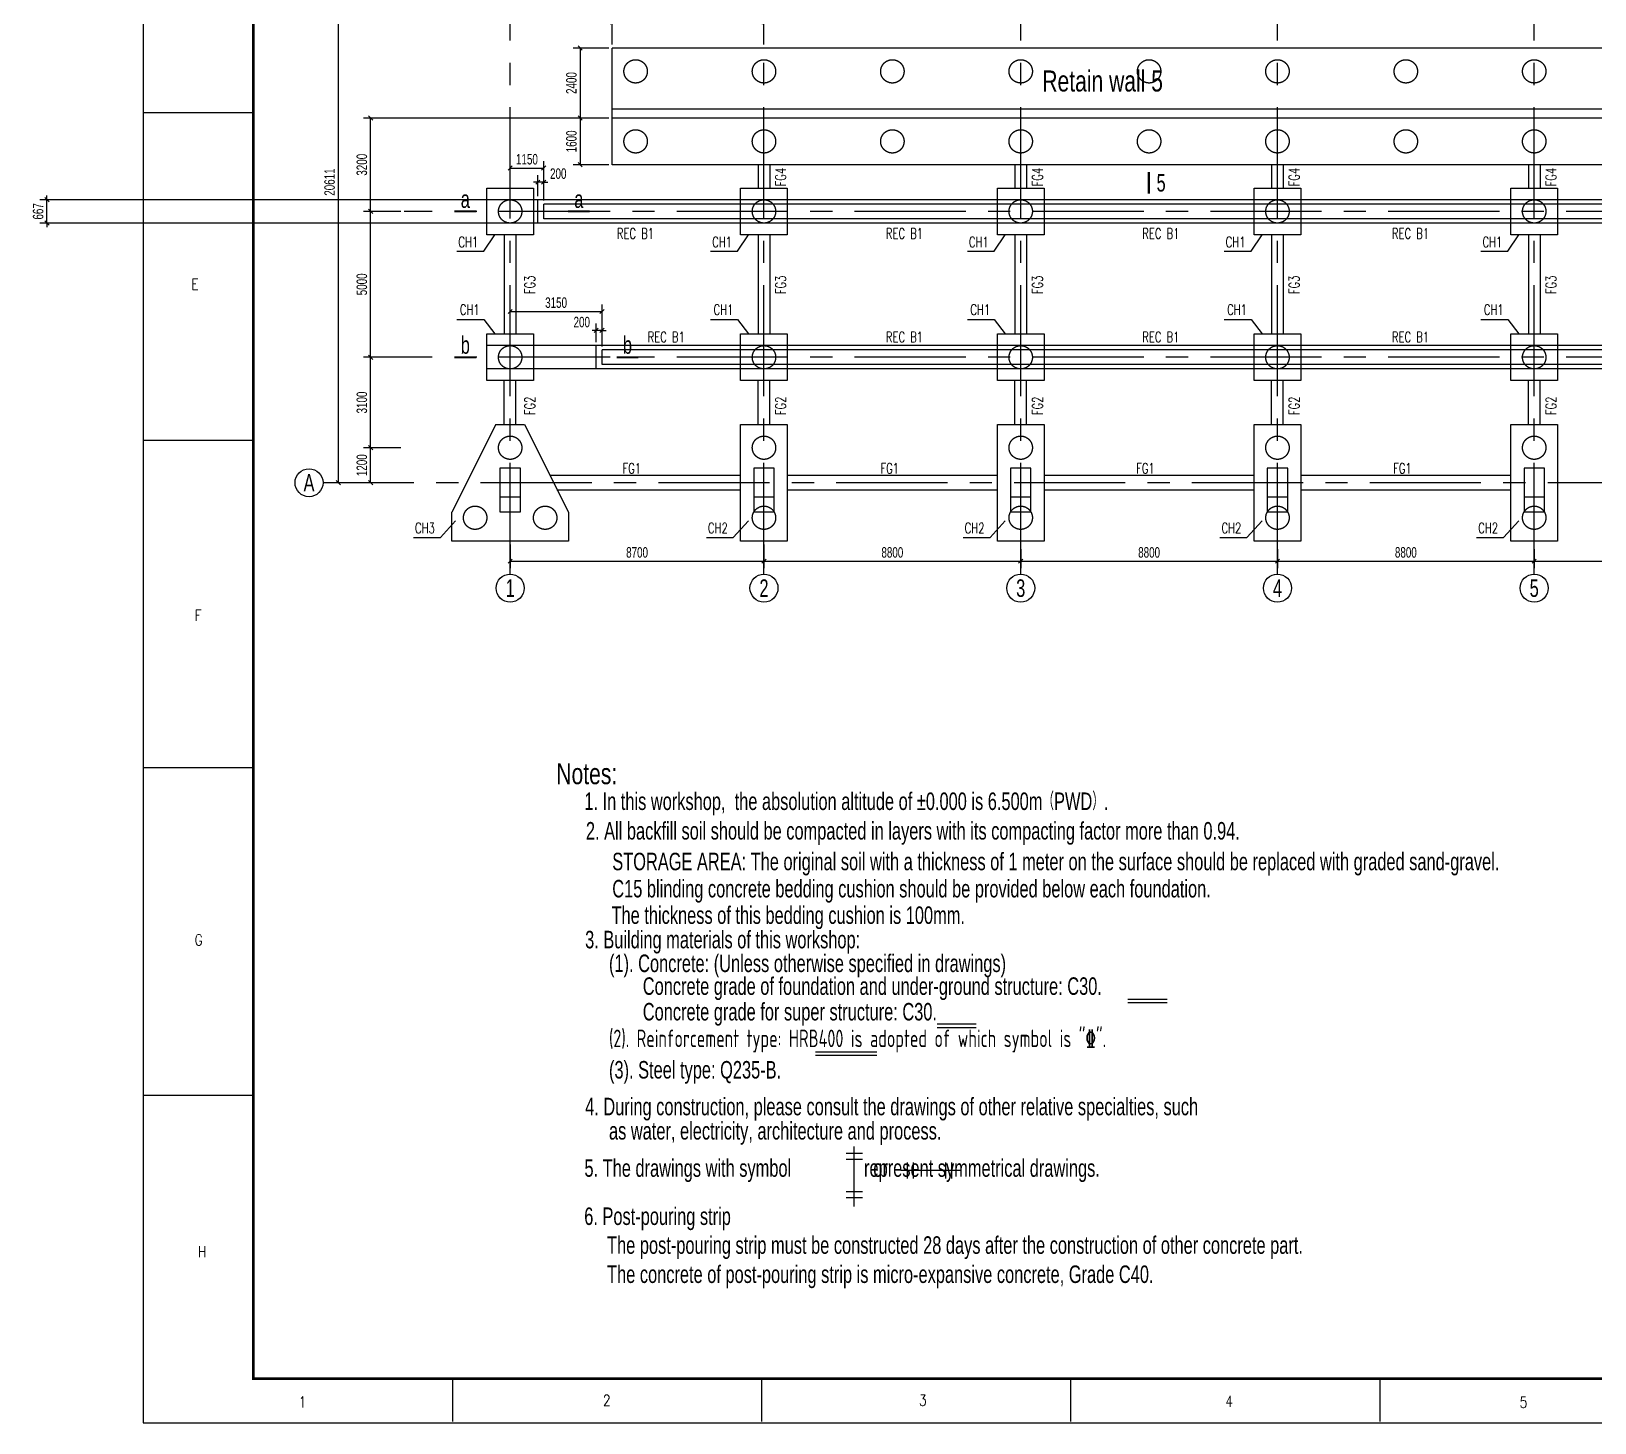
# Model space of a CAD drawing. Header units: millimetres. Extents: x -15901 to 146244, y -607033 to -56344.
# Drawn here: x -15901 to 28756, y -131188 to -91444 of the extents above; entities that cross this region are included whole.
import ezdxf
from ezdxf.enums import TextEntityAlignment as Align

# ---------------------------------------------------------------- set-up
doc = ezdxf.new("R2010")
doc.units = ezdxf.units.MM
doc.header["$LTSCALE"] = 2000
doc.linetypes.add('CENTER', pattern=[50.8, 31.75, -6.35, 6.35, -6.35])
doc.linetypes.add('HIDDEN', pattern=[9.525, 6.35, -3.175])
for name, color, linetype in [('4', 2, 'Continuous'), ('DIM', 2, 'Continuous'), ('S_01', 3, 'Continuous'), ('S_01_OUTL', 3, 'Continuous'), ('S_02', 151, 'CENTER'), ('S_02_AXIS', 171, 'CENTER'), ('S_03_HIDD', 4, 'HIDDEN'), ('S_04', 2, 'Continuous'), ('S_04_TEXT', 2, 'Continuous'), ('S_05_DIMS', 7, 'Continuous')]:
    doc.layers.add(name, color=color, linetype=linetype)
doc.styles.add('KS', font='kstxt.shx', dxfattribs={"width": 0.7, "height": 300, "bigfont": 'kshz.shx'})
doc.styles.add('NC', font='romans.shx', dxfattribs={"width": 0.7, "bigfont": 'hztxt.shx'})
doc.styles.add('STANDA', font='romans.shx', dxfattribs={"width": 0.7, "bigfont": 'hztxt.shx'})
doc.styles.add('样3', font='tssdeng.shx', dxfattribs={"width": 0.7, "height": 300, "bigfont": 'tssdchn.shx'})
doc.dimstyles.new('KSDIM1.2', dxfattribs={"dimtxt": 300, "dimasz": 120, "dimexe": 200, "dimexo": 100, "dimgap": 100, "dimtad": 1, "dimdec": 0, "dimlfac": 1.2, "dimzin": 14, "dimdsep": 46, "dimtxsty": 'KS', "dimblk": 'ARCHTICK', "dimblk1": 'OBLIQUE', "dimblk2": 'OBLIQUE', "dimsah": 1, "dimcen": -900, "dimclrd": 7, "dimclre": 7, "dimclrt": 2, "dimazin": 3, "dimtfac": 1, "dimtdec": 0, "dimtix": 1, "dimtmove": 2, "dimatfit": 2, "dimfxl": 1, "dimtolj": 1, "dimtzin": 14, "dimlwd": -3, "dimlwe": -1, "dimarcsym": 0})

# ---------------------------------------------------------------- blocks, each defined once
blk = doc.blocks.new('_OBLIQUE')
at = {"color": 1}
blk.add_line((-0.5, -0.5), (0.5, 0.5), dxfattribs=at)
blk = doc.blocks.new('*D84')
at = {"layer": 'Defpoints', "color": 0}
for p in [(-7129, -87164), (-5306, -87164), (-5247, -104339)]:
    blk.add_point(p, dxfattribs=at)
at = {"layer": 'S_05_DIMS', "color": 7}
for p, q in [((-5406, -87164), (-7329, -87164)), ((-5347, -104339), (-7329, -104339))]:
    blk.add_line(p, q, dxfattribs=at)
at = {"layer": 'S_05_DIMS', "color": 7, "lineweight": -3}
blk.add_line((-7129, -104339), (-7129, -87164), dxfattribs=at)
at = {"layer": 'S_05_DIMS', "color": 7, "linetype": 'ByBlock', "lineweight": -3, "xscale": 120, "yscale": 120, "zscale": 120}
for p, rotation in [((-7129, -87164), 90), ((-7129, -104339), 270)]:
    blk.add_blockref('_OBLIQUE', p, dxfattribs=dict(at, rotation=rotation))
at = {"layer": 'S_05_DIMS', "color": 2, "insert": (-7379, -95751), "char_height": 300, "attachment_point": 5, "rotation": 90, "style": 'KS'}
blk.add_mtext('\\A1;20611', dxfattribs=at)
blk = doc.blocks.new('_ArchTick')
at = {"color": 0, "linetype": 'ByBlock', "const_width": 0.15}
blk.add_lwpolyline([(-0.5, -0.5), (0.5, 0.5)], dxfattribs=at)
blk = doc.blocks.new('*D88')
at = {"layer": 'Defpoints', "color": 0}
for p in [(-2222, -106006), (5028, -106006), (5028, -106581)]:
    blk.add_point(p, dxfattribs=at)
at = {"layer": 'S_05_DIMS', "color": 7}
for p, q in [((-2222, -106106), (-2222, -106781)), ((5028, -106106), (5028, -106781))]:
    blk.add_line(p, q, dxfattribs=at)
at = {"layer": 'S_05_DIMS', "color": 7, "lineweight": -3}
blk.add_line((-2222, -106581), (5028, -106581), dxfattribs=at)
at = {"layer": 'S_05_DIMS', "color": 7, "linetype": 'ByBlock', "lineweight": -3, "xscale": 120, "yscale": 120, "zscale": 120, "rotation": 180}
blk.add_blockref('_OBLIQUE', (-2222, -106581), dxfattribs=at)
at = {"layer": 'S_05_DIMS', "color": 7, "linetype": 'ByBlock', "lineweight": -3, "xscale": 120, "yscale": 120, "zscale": 120}
blk.add_blockref('_OBLIQUE', (5028, -106581), dxfattribs=at)
at = {"layer": 'S_05_DIMS', "color": 2, "insert": (1403, -106331), "char_height": 300, "attachment_point": 5, "style": 'KS'}
blk.add_mtext('\\A1;8700', dxfattribs=at)
blk = doc.blocks.new('*D89')
at = {"layer": 'Defpoints', "color": 0}
for p in [(5028, -106006), (12361, -106140), (12361, -106581)]:
    blk.add_point(p, dxfattribs=at)
at = {"layer": 'S_05_DIMS', "color": 7}
for p, q in [((5028, -106106), (5028, -106781)), ((12361, -106240), (12361, -106781))]:
    blk.add_line(p, q, dxfattribs=at)
at = {"layer": 'S_05_DIMS', "color": 7, "lineweight": -3}
blk.add_line((5028, -106581), (12361, -106581), dxfattribs=at)
at = {"layer": 'S_05_DIMS', "color": 7, "linetype": 'ByBlock', "lineweight": -3, "xscale": 120, "yscale": 120, "zscale": 120, "rotation": 180}
blk.add_blockref('_OBLIQUE', (5028, -106581), dxfattribs=at)
at = {"layer": 'S_05_DIMS', "color": 7, "linetype": 'ByBlock', "lineweight": -3, "xscale": 120, "yscale": 120, "zscale": 120}
blk.add_blockref('_OBLIQUE', (12361, -106581), dxfattribs=at)
at = {"layer": 'S_05_DIMS', "color": 2, "insert": (8694, -106331), "char_height": 300, "attachment_point": 5, "style": 'KS'}
blk.add_mtext('\\A1;8800', dxfattribs=at)
blk = doc.blocks.new('*D90')
at = {"layer": 'Defpoints', "color": 0}
for p in [(12361, -106140), (19694, -106140), (19694, -106581)]:
    blk.add_point(p, dxfattribs=at)
at = {"layer": 'S_05_DIMS', "color": 7}
for p, q in [((12361, -106240), (12361, -106781)), ((19694, -106240), (19694, -106781))]:
    blk.add_line(p, q, dxfattribs=at)
at = {"layer": 'S_05_DIMS', "color": 7, "lineweight": -3}
blk.add_line((12361, -106581), (19694, -106581), dxfattribs=at)
at = {"layer": 'S_05_DIMS', "color": 7, "linetype": 'ByBlock', "lineweight": -3, "xscale": 120, "yscale": 120, "zscale": 120, "rotation": 180}
blk.add_blockref('_OBLIQUE', (12361, -106581), dxfattribs=at)
at = {"layer": 'S_05_DIMS', "color": 7, "linetype": 'ByBlock', "lineweight": -3, "xscale": 120, "yscale": 120, "zscale": 120}
blk.add_blockref('_OBLIQUE', (19694, -106581), dxfattribs=at)
at = {"layer": 'S_05_DIMS', "color": 2, "insert": (16028, -106331), "char_height": 300, "attachment_point": 5, "style": 'KS'}
blk.add_mtext('\\A1;8800', dxfattribs=at)
blk = doc.blocks.new('*D91')
at = {"layer": 'Defpoints', "color": 0}
for p in [(19694, -106140), (27028, -106140), (27028, -106581)]:
    blk.add_point(p, dxfattribs=at)
at = {"layer": 'S_05_DIMS', "color": 7}
for p, q in [((19694, -106240), (19694, -106781)), ((27028, -106240), (27028, -106781))]:
    blk.add_line(p, q, dxfattribs=at)
at = {"layer": 'S_05_DIMS', "color": 7, "lineweight": -3}
blk.add_line((19694, -106581), (27028, -106581), dxfattribs=at)
at = {"layer": 'S_05_DIMS', "color": 7, "linetype": 'ByBlock', "lineweight": -3, "xscale": 120, "yscale": 120, "zscale": 120, "rotation": 180}
blk.add_blockref('_OBLIQUE', (19694, -106581), dxfattribs=at)
at = {"layer": 'S_05_DIMS', "color": 7, "linetype": 'ByBlock', "lineweight": -3, "xscale": 120, "yscale": 120, "zscale": 120}
blk.add_blockref('_OBLIQUE', (27028, -106581), dxfattribs=at)
at = {"layer": 'S_05_DIMS', "color": 2, "insert": (23361, -106331), "char_height": 300, "attachment_point": 5, "style": 'KS'}
blk.add_mtext('\\A1;8800', dxfattribs=at)
blk = doc.blocks.new('*D92')
at = {"layer": 'Defpoints', "color": 0}
for p in [(27028, -106140), (34361, -106140), (34361, -106581)]:
    blk.add_point(p, dxfattribs=at)
at = {"layer": 'S_05_DIMS', "color": 7}
for p, q in [((27028, -106240), (27028, -106781)), ((34361, -106240), (34361, -106781))]:
    blk.add_line(p, q, dxfattribs=at)
at = {"layer": 'S_05_DIMS', "color": 7, "lineweight": -3}
blk.add_line((27028, -106581), (34361, -106581), dxfattribs=at)
at = {"layer": 'S_05_DIMS', "color": 7, "linetype": 'ByBlock', "lineweight": -3, "xscale": 120, "yscale": 120, "zscale": 120, "rotation": 180}
blk.add_blockref('_OBLIQUE', (27028, -106581), dxfattribs=at)
at = {"layer": 'S_05_DIMS', "color": 7, "linetype": 'ByBlock', "lineweight": -3, "xscale": 120, "yscale": 120, "zscale": 120}
blk.add_blockref('_OBLIQUE', (34361, -106581), dxfattribs=at)
at = {"layer": 'S_05_DIMS', "color": 2, "insert": (30694, -106331), "char_height": 300, "attachment_point": 5, "style": 'KS'}
blk.add_mtext('\\A1;8800', dxfattribs=at)
blk = doc.blocks.new('A150')
for p, q in [((887616, -243376), (887616, -302776)), ((887616, -273076), (890116, -273076)), ((887616, -280501), (890116, -280501)), ((887616, -287926), (890116, -287926)), ((887616, -295351), (890116, -295351)), ((894625, -301752), (894625, -302752)), ((901633, -301752), (901633, -302752)), ((908641, -301752), (908641, -302752)), ((915649, -301752), (915649, -302752)), ((887616, -302776), (1013765, -302776))]:
    blk.add_line(p, q)
at = {"const_width": 60}
blk.add_lwpolyline([(1012766, -301776), (1012766, -244376), (890116, -244376), (890116, -301776)], close=True, dxfattribs=at)
at = {"style": 'STANDA', "width": 0.8}
for s, p in [('E', (888708, -277092)), ('F', (888784, -284598)), ('G', (888784, -291958)), ('H', (888857, -299023)), ('1', (891144, -302430)), ('2', (898039, -302395)), ('3', (905205, -302391)), ('4', (912146, -302415)), ('5', (918822, -302437))]:
    blk.add_text(s, height=250, dxfattribs=at).set_placement(p)
blk = doc.blocks.new('*D110')
at = {"layer": 'Defpoints', "color": 0}
for p in [(-6208, -103339), (-5247, -103339), (-5247, -104339)]:
    blk.add_point(p, dxfattribs=at)
at = {"layer": 'S_05_DIMS', "color": 7}
for p, q in [((-5347, -103339), (-6408, -103339)), ((-5347, -104339), (-6408, -104339))]:
    blk.add_line(p, q, dxfattribs=at)
at = {"layer": 'S_05_DIMS', "color": 7, "lineweight": -3}
blk.add_line((-6208, -104339), (-6208, -103339), dxfattribs=at)
at = {"layer": 'S_05_DIMS', "color": 7, "linetype": 'ByBlock', "lineweight": -3, "xscale": 120, "yscale": 120, "zscale": 120}
for p, rotation in [((-6208, -103339), 90), ((-6208, -104339), 270)]:
    blk.add_blockref('_OBLIQUE', p, dxfattribs=dict(at, rotation=rotation))
at = {"layer": 'S_05_DIMS', "color": 2, "insert": (-6458, -103839), "char_height": 300, "attachment_point": 5, "rotation": 90, "style": 'KS'}
blk.add_mtext('\\A1;1200', dxfattribs=at)
blk = doc.blocks.new('*D111')
at = {"layer": 'Defpoints', "color": 0}
for p in [(-6208, -100756), (-5247, -100756), (-5247, -103339)]:
    blk.add_point(p, dxfattribs=at)
at = {"layer": 'S_05_DIMS', "color": 7}
for p, q in [((-5347, -100756), (-6408, -100756)), ((-5347, -103339), (-6408, -103339))]:
    blk.add_line(p, q, dxfattribs=at)
at = {"layer": 'S_05_DIMS', "color": 7, "lineweight": -3}
blk.add_line((-6208, -103339), (-6208, -100756), dxfattribs=at)
at = {"layer": 'S_05_DIMS', "color": 7, "linetype": 'ByBlock', "lineweight": -3, "xscale": 120, "yscale": 120, "zscale": 120}
for p, rotation in [((-6208, -100756), 90), ((-6208, -103339), 270)]:
    blk.add_blockref('_OBLIQUE', p, dxfattribs=dict(at, rotation=rotation))
at = {"layer": 'S_05_DIMS', "color": 2, "insert": (-6458, -102048), "char_height": 300, "attachment_point": 5, "rotation": 90, "style": 'KS'}
blk.add_mtext('\\A1;3100', dxfattribs=at)
blk = doc.blocks.new('*D112')
at = {"layer": 'Defpoints', "color": 0}
for p in [(-6208, -96589), (-5247, -96589), (-5247, -100756)]:
    blk.add_point(p, dxfattribs=at)
at = {"layer": 'S_05_DIMS', "color": 7}
for p, q in [((-5347, -96589), (-6408, -96589)), ((-5347, -100756), (-6408, -100756))]:
    blk.add_line(p, q, dxfattribs=at)
at = {"layer": 'S_05_DIMS', "color": 7, "lineweight": -3}
blk.add_line((-6208, -100756), (-6208, -96589), dxfattribs=at)
at = {"layer": 'S_05_DIMS', "color": 7, "linetype": 'ByBlock', "lineweight": -3, "xscale": 120, "yscale": 120, "zscale": 120}
for p, rotation in [((-6208, -96589), 90), ((-6208, -100756), 270)]:
    blk.add_blockref('_OBLIQUE', p, dxfattribs=dict(at, rotation=rotation))
at = {"layer": 'S_05_DIMS', "color": 2, "insert": (-6458, -98673), "char_height": 300, "attachment_point": 5, "rotation": 90, "style": 'KS'}
blk.add_mtext('\\A1;5000', dxfattribs=at)
blk = doc.blocks.new('*D113')
at = {"layer": 'Defpoints', "color": 0}
for p in [(-6208, -93923), (694, -93923), (-5247, -96589)]:
    blk.add_point(p, dxfattribs=at)
at = {"layer": 'S_05_DIMS', "color": 7}
for p, q in [((594, -93923), (-6408, -93923)), ((-5347, -96589), (-6408, -96589))]:
    blk.add_line(p, q, dxfattribs=at)
at = {"layer": 'S_05_DIMS', "color": 7, "lineweight": -3}
blk.add_line((-6208, -96589), (-6208, -93923), dxfattribs=at)
at = {"layer": 'S_05_DIMS', "color": 7, "linetype": 'ByBlock', "lineweight": -3, "xscale": 120, "yscale": 120, "zscale": 120}
for p, rotation in [((-6208, -93923), 90), ((-6208, -96589), 270)]:
    blk.add_blockref('_OBLIQUE', p, dxfattribs=dict(at, rotation=rotation))
at = {"layer": 'S_05_DIMS', "color": 2, "insert": (-6458, -95256), "char_height": 300, "attachment_point": 5, "rotation": 90, "style": 'KS'}
blk.add_mtext('\\A1;3200', dxfattribs=at)
blk = doc.blocks.new('*D114')
at = {"layer": 'Defpoints', "color": 0}
for p in [(694, -91923), (-222, -93923), (694, -93923)]:
    blk.add_point(p, dxfattribs=at)
at = {"layer": 'S_05_DIMS', "color": 7}
for p, q in [((594, -91923), (-422, -91923)), ((594, -93923), (-422, -93923))]:
    blk.add_line(p, q, dxfattribs=at)
at = {"layer": 'S_05_DIMS', "color": 7, "lineweight": -3}
blk.add_line((-222, -91923), (-222, -93923), dxfattribs=at)
at = {"layer": 'S_05_DIMS', "color": 7, "linetype": 'ByBlock', "lineweight": -3, "xscale": 120, "yscale": 120, "zscale": 120}
for p, rotation in [((-222, -91923), 90), ((-222, -93923), 270)]:
    blk.add_blockref('_OBLIQUE', p, dxfattribs=dict(at, rotation=rotation))
at = {"layer": 'S_05_DIMS', "color": 2, "insert": (-472, -92923), "char_height": 300, "attachment_point": 5, "rotation": 90, "style": 'KS'}
blk.add_mtext('\\A1;2400', dxfattribs=at)
blk = doc.blocks.new('*D115')
at = {"layer": 'Defpoints', "color": 0}
for p in [(694, -93923), (-222, -95256), (694, -95256)]:
    blk.add_point(p, dxfattribs=at)
at = {"layer": 'S_05_DIMS', "color": 7}
for p, q in [((594, -93923), (-422, -93923)), ((594, -95256), (-422, -95256))]:
    blk.add_line(p, q, dxfattribs=at)
at = {"layer": 'S_05_DIMS', "color": 7, "lineweight": -3}
blk.add_line((-222, -93923), (-222, -95256), dxfattribs=at)
at = {"layer": 'S_05_DIMS', "color": 7, "linetype": 'ByBlock', "lineweight": -3, "xscale": 120, "yscale": 120, "zscale": 120}
for p, rotation in [((-222, -93923), 90), ((-222, -95256), 270)]:
    blk.add_blockref('_OBLIQUE', p, dxfattribs=dict(at, rotation=rotation))
at = {"layer": 'S_05_DIMS', "color": 2, "insert": (-472, -94589), "char_height": 300, "attachment_point": 5, "rotation": 90, "style": 'KS'}
blk.add_mtext('\\A1;1600', dxfattribs=at)
blk = doc.blocks.new('*D116')
at = {"layer": 'Defpoints', "color": 0}
for p in [(5028, -91179), (694, -91923), (5028, -91923)]:
    blk.add_point(p, dxfattribs=at)
at = {"layer": 'S_05_DIMS', "color": 7}
for p, q in [((694, -91823), (694, -90979)), ((5028, -91823), (5028, -90979))]:
    blk.add_line(p, q, dxfattribs=at)
at = {"layer": 'S_05_DIMS', "color": 7, "lineweight": -3}
blk.add_line((694, -91179), (5028, -91179), dxfattribs=at)
at = {"layer": 'S_05_DIMS', "color": 7, "linetype": 'ByBlock', "lineweight": -3, "xscale": 120, "yscale": 120, "zscale": 120, "rotation": 180}
blk.add_blockref('_OBLIQUE', (694, -91179), dxfattribs=at)
at = {"layer": 'S_05_DIMS', "color": 7, "linetype": 'ByBlock', "lineweight": -3, "xscale": 120, "yscale": 120, "zscale": 120}
blk.add_blockref('_OBLIQUE', (5028, -91179), dxfattribs=at)
at = {"layer": 'S_05_DIMS', "color": 2, "insert": (2861, -90929), "char_height": 300, "attachment_point": 5, "style": 'KS'}
blk.add_mtext('\\A1;5200', dxfattribs=at)
blk = doc.blocks.new('*D455')
at = {"layer": 'Defpoints', "color": 0}
for p in [(-1264, -95351), (-2222, -95923), (-1264, -96381)]:
    blk.add_point(p, dxfattribs=at)
at = {"layer": 'S_05_DIMS', "color": 7}
for p, q in [((-2222, -95823), (-2222, -95151)), ((-1264, -96281), (-1264, -95151))]:
    blk.add_line(p, q, dxfattribs=at)
at = {"layer": 'S_05_DIMS', "color": 7, "lineweight": -3}
blk.add_line((-2222, -95351), (-1264, -95351), dxfattribs=at)
at = {"layer": 'S_05_DIMS', "color": 7, "linetype": 'ByBlock', "lineweight": -3, "xscale": 120, "yscale": 120, "zscale": 120, "rotation": 180}
blk.add_blockref('_OBLIQUE', (-2222, -95351), dxfattribs=at)
at = {"layer": 'S_05_DIMS', "color": 7, "linetype": 'ByBlock', "lineweight": -3, "xscale": 120, "yscale": 120, "zscale": 120}
blk.add_blockref('_OBLIQUE', (-1264, -95351), dxfattribs=at)
at = {"layer": 'S_05_DIMS', "color": 2, "insert": (-1743, -95101), "char_height": 300, "attachment_point": 5, "style": 'KS'}
blk.add_mtext('\\A1;1150', dxfattribs=at)
blk = doc.blocks.new('*D456')
at = {"layer": 'Defpoints', "color": 0}
for p in [(-1431, -95755), (-1431, -96256), (-1264, -96381)]:
    blk.add_point(p, dxfattribs=at)
at = {"layer": 'S_05_DIMS', "color": 7}
for p, q in [((-1431, -96156), (-1431, -95555)), ((-1264, -96281), (-1264, -95555))]:
    blk.add_line(p, q, dxfattribs=at)
at = {"layer": 'S_05_DIMS', "color": 7, "lineweight": -3}
for p, q in [((-1431, -95755), (-1551, -95755)), ((-1264, -95755), (-1431, -95755)), ((-1264, -95755), (-1144, -95755))]:
    blk.add_line(p, q, dxfattribs=at)
at = {"layer": 'S_05_DIMS', "color": 7, "linetype": 'ByBlock', "lineweight": -3, "xscale": 120, "yscale": 120, "zscale": 120}
blk.add_blockref('_OBLIQUE', (-1431, -95755), dxfattribs=at)
at = {"layer": 'S_05_DIMS', "color": 7, "linetype": 'ByBlock', "lineweight": -3, "xscale": 120, "yscale": 120, "zscale": 120, "rotation": 180}
blk.add_blockref('_OBLIQUE', (-1264, -95755), dxfattribs=at)
at = {"layer": 'S_05_DIMS', "color": 2, "insert": (-849, -95512), "char_height": 300, "attachment_point": 5, "style": 'KS'}
blk.add_mtext('\\A1;200', dxfattribs=at)
blk = doc.blocks.new('*D459')
at = {"layer": 'Defpoints', "color": 0}
for p in [(403, -99447), (-2222, -100089), (403, -100548)]:
    blk.add_point(p, dxfattribs=at)
at = {"layer": 'S_05_DIMS', "color": 7}
for p, q in [((-2222, -99989), (-2222, -99247)), ((403, -100448), (403, -99247))]:
    blk.add_line(p, q, dxfattribs=at)
at = {"layer": 'S_05_DIMS', "color": 7, "lineweight": -3}
blk.add_line((-2222, -99447), (403, -99447), dxfattribs=at)
at = {"layer": 'S_05_DIMS', "color": 7, "linetype": 'ByBlock', "lineweight": -3, "xscale": 120, "yscale": 120, "zscale": 120, "rotation": 180}
blk.add_blockref('_OBLIQUE', (-2222, -99447), dxfattribs=at)
at = {"layer": 'S_05_DIMS', "color": 7, "linetype": 'ByBlock', "lineweight": -3, "xscale": 120, "yscale": 120, "zscale": 120}
blk.add_blockref('_OBLIQUE', (403, -99447), dxfattribs=at)
at = {"layer": 'S_05_DIMS', "color": 2, "insert": (-910, -99197), "char_height": 300, "attachment_point": 5, "style": 'KS'}
blk.add_mtext('\\A1;3150', dxfattribs=at)
blk = doc.blocks.new('*D460')
at = {"layer": 'Defpoints', "color": 0}
for p in [(236, -99989), (236, -100423), (403, -100548)]:
    blk.add_point(p, dxfattribs=at)
at = {"layer": 'S_05_DIMS', "color": 7, "lineweight": -3}
for p, q in [((236, -99989), (116, -99989)), ((403, -99989), (236, -99989)), ((403, -99989), (523, -99989))]:
    blk.add_line(p, q, dxfattribs=at)
at = {"layer": 'S_05_DIMS', "color": 7}
for p, q in [((236, -100323), (236, -99789)), ((403, -100448), (403, -99789))]:
    blk.add_line(p, q, dxfattribs=at)
at = {"layer": 'S_05_DIMS', "color": 7, "linetype": 'ByBlock', "lineweight": -3, "xscale": 120, "yscale": 120, "zscale": 120}
blk.add_blockref('_OBLIQUE', (236, -99989), dxfattribs=at)
at = {"layer": 'S_05_DIMS', "color": 7, "linetype": 'ByBlock', "lineweight": -3, "xscale": 120, "yscale": 120, "zscale": 120, "rotation": 180}
blk.add_blockref('_OBLIQUE', (403, -99989), dxfattribs=at)
at = {"layer": 'S_05_DIMS', "color": 2, "insert": (-177, -99752), "char_height": 300, "attachment_point": 5, "style": 'KS'}
blk.add_mtext('\\A1;200', dxfattribs=at)
blk = doc.blocks.new('*D732')
at = {"layer": 'Defpoints', "color": 0}
for p in [(-15454, -96256), (-1556, -96256), (-1556, -96923)]:
    blk.add_point(p, dxfattribs=at)
at = {"layer": 'S_04_TEXT', "color": 7}
for p, q in [((-1656, -96256), (-15654, -96256)), ((-1656, -96923), (-15654, -96923))]:
    blk.add_line(p, q, dxfattribs=at)
at = {"layer": 'S_04_TEXT', "color": 7, "lineweight": -3}
for p, q in [((-15454, -96256), (-15454, -96136)), ((-15454, -96923), (-15454, -96256)), ((-15454, -96923), (-15454, -97043))]:
    blk.add_line(p, q, dxfattribs=at)
at = {"layer": 'S_04_TEXT', "color": 7, "lineweight": -3, "xscale": 120, "yscale": 120, "zscale": 120}
for p, rotation in [((-15454, -96256), 270), ((-15454, -96923), 90)]:
    blk.add_blockref('_OBLIQUE', p, dxfattribs=dict(at, rotation=rotation))
at = {"layer": 'S_04_TEXT', "color": 2, "insert": (-15704, -96589), "char_height": 300, "attachment_point": 5, "rotation": 90, "style": 'KS'}
blk.add_mtext('\\A1;667', dxfattribs=at)

msp = doc.modelspace()

# ---------------------------------------------------------------- linework, layer by layer
for p, q in [((15423.631, -119088.012), (16543.631, -119088.012)), ((15423.631, -119186.012), (16543.631, -119186.012)), ((9970.631, -119798.012), (11090.631, -119798.012)), ((9970.631, -119896.012), (11090.631, -119896.012)), ((6494.631, -120594.012), (8254.631, -120594.012)), ((6494.631, -120692.012), (8254.631, -120692.012))]:
    msp.add_line(p, q)
at = {"layer": 'DIM'}
for p, q in [((-1430.768, -96922.675), (-1430.768, -96256.008)), ((-1264.101, -96797.675), (-1264.101, -96381.008)), ((135985.899, -96381.008), (-1264.101, -96381.008)), ((135985.899, -96797.675), (-1264.101, -96797.675)), ((235.899, -101089.342), (235.899, -100422.675)), ((134319.232, -100547.675), (402.566, -100547.675)), ((402.566, -100964.342), (402.566, -100547.675)), ((134319.232, -100964.342), (402.566, -100964.342))]:
    msp.add_line(p, q, dxfattribs=at)
at = {"layer": 'S_01'}
for p, q in [((7375.574, -123490.364), (7837.146, -123490.364)), ((7375.574, -123661.334), (7837.146, -123661.334)), ((9130.302, -124213.138), (9130.302, -123751.566)), ((9301.272, -124213.138), (9301.272, -123751.566)), ((10220.145, -124213.138), (10220.145, -123751.566)), ((10391.115, -124213.138), (10391.115, -123751.566)), ((7375.574, -124580.206), (7837.146, -124580.206)), ((7375.574, -124751.176), (7837.146, -124751.176))]:
    msp.add_line(p, q, dxfattribs=at)
at = {"layer": 'S_01_OUTL'}
for p, q in [((694.232, -95256.008), (694.232, -91922.675)), ((33340.066, -91922.675), (694.232, -91922.675)), ((33340.066, -93672.675), (694.232, -93672.675)), ((33340.066, -93922.675), (694.232, -93922.675)), ((33340.066, -95256.008), (694.232, -95256.008)), ((4860.899, -95256.008), (4860.899, -95922.675)), ((5194.232, -95256.008), (5194.232, -95922.675)), ((12194.232, -95256.008), (12194.232, -95922.675)), ((12527.566, -95256.008), (12527.566, -95922.675)), ((19527.566, -95256.008), (19527.566, -95922.675)), ((19860.899, -95256.008), (19860.899, -95922.675)), ((26860.899, -95256.008), (26860.899, -95922.675)), ((27194.232, -95256.008), (27194.232, -95922.675)), ((33340.066, -96256.008), (-2889.101, -96256.008)), ((33340.066, -96922.675), (-2889.101, -96922.675)), ((-2389.101, -97256.008), (-2389.101, -100089.342)), ((-2055.768, -97256.008), (-2055.768, -100089.342)), ((4860.899, -97256.008), (4860.899, -100089.342)), ((5194.232, -97256.008), (5194.232, -100089.342)), ((12194.232, -97256.008), (12194.232, -100089.342)), ((12527.566, -97256.008), (12527.566, -100089.342)), ((19527.566, -97256.008), (19527.566, -100089.342)), ((19860.899, -97256.008), (19860.899, -100089.342)), ((26860.899, -97256.008), (26860.899, -100089.342)), ((27194.232, -97256.008), (27194.232, -100089.342)), ((33340.066, -100422.675), (-2889.101, -100422.675)), ((33340.066, -101089.342), (-2889.101, -101089.342)), ((-2389.101, -102672.675), (-2389.101, -101422.675)), ((-2055.768, -102672.675), (-2055.768, -101422.675)), ((4860.899, -102672.675), (4860.899, -101422.675)), ((5194.232, -102672.675), (5194.232, -101422.675)), ((12194.232, -102672.675), (12194.232, -101422.675)), ((12527.566, -102672.675), (12527.566, -101422.675)), ((19527.566, -102672.675), (19527.566, -101422.675)), ((19860.899, -102672.675), (19860.899, -101422.675)), ((26860.899, -102672.675), (26860.899, -101422.675)), ((27194.232, -102672.675), (27194.232, -101422.675)), ((-2634.457, -102672.675), (-3889.101, -105181.963)), ((-2634.457, -102672.675), (-1810.412, -102672.675)), ((-1810.412, -102672.675), (-555.768, -105181.963)), ((-1930.768, -103922.675), (-2514.101, -103922.675)), ((-2514.101, -103922.675), (-2514.101, -105172.675)), ((-1930.768, -105172.675), (-1930.768, -103922.675)), ((5319.232, -103922.675), (4735.899, -103922.675)), ((4735.899, -103922.675), (4735.899, -105172.675)), ((5319.232, -105172.675), (5319.232, -103922.675)), ((12652.566, -103922.675), (12069.232, -103922.675)), ((12069.232, -103922.675), (12069.232, -105172.675)), ((12652.566, -105172.675), (12652.566, -103922.675)), ((19985.899, -103922.675), (19402.566, -103922.675)), ((19402.566, -103922.675), (19402.566, -105172.675)), ((19985.899, -105172.675), (19985.899, -103922.675)), ((27319.232, -103922.675), (26735.899, -103922.675)), ((26735.899, -103922.675), (26735.899, -105172.675)), ((27319.232, -105172.675), (27319.232, -103922.675)), ((4360.899, -104131.008), (-1060.412, -104131.008)), ((11694.232, -104131.008), (5694.232, -104131.008)), ((19027.566, -104131.008), (13027.566, -104131.008)), ((26360.899, -104131.008), (20360.899, -104131.008)), ((-1930.768, -104756.008), (-2514.101, -104756.008)), ((4360.899, -104547.675), (-893.745, -104547.675)), ((5319.232, -104756.008), (4735.899, -104756.008)), ((11694.232, -104547.675), (5694.232, -104547.675)), ((12652.566, -104756.008), (12069.232, -104756.008)), ((19027.566, -104547.675), (13027.566, -104547.675)), ((19985.899, -104756.008), (19402.566, -104756.008)), ((26360.899, -104547.675), (20360.899, -104547.675)), ((27319.232, -104756.008), (26735.899, -104756.008)), ((-3889.101, -106006.008), (-3889.101, -105181.963)), ((-2514.101, -105172.675), (-1930.768, -105172.675)), ((-555.768, -105181.963), (-555.768, -106006.008)), ((4735.899, -105172.675), (5319.232, -105172.675)), ((12069.232, -105172.675), (12652.566, -105172.675)), ((19402.566, -105172.675), (19985.899, -105172.675)), ((26735.899, -105172.675), (27319.232, -105172.675)), ((-555.768, -106006.008), (-3889.101, -106006.008))]:
    msp.add_line(p, q, dxfattribs=at)
for points in [[(16021.021, -95459.196, 60, 60, 0), (16021.021, -96084.196, 0, 0, 0)], [(-3816.105, -96589.342, 60, 60, 0), (-3191.105, -96589.342, 0, 0, 0)], [(-572.916, -96589.342, 60, 60, 0), (52.084, -96589.342, 0, 0, 0)], [(-3816.105, -100756.008, 60, 60, 0), (-3191.105, -100756.008, 0, 0, 0)], [(815.29, -100756.008, 60, 60, 0), (1440.29, -100756.008, 0, 0, 0)]]:
    msp.add_lwpolyline(points, format="xyseb", dxfattribs=at)
for points in [[(-2889.101, -95922.675), (-1555.768, -95922.675), (-1555.768, -97256.008), (-2889.101, -97256.008)], [(4360.899, -95922.675), (5694.232, -95922.675), (5694.232, -97256.008), (4360.899, -97256.008)], [(11694.232, -95922.675), (13027.566, -95922.675), (13027.566, -97256.008), (11694.232, -97256.008)], [(19027.566, -95922.675), (20360.899, -95922.675), (20360.899, -97256.008), (19027.566, -97256.008)], [(26360.899, -95922.675), (27694.232, -95922.675), (27694.232, -97256.008), (26360.899, -97256.008)], [(-2889.101, -100089.342), (-1555.768, -100089.342), (-1555.768, -101422.675), (-2889.101, -101422.675)], [(4360.899, -100089.342), (5694.232, -100089.342), (5694.232, -101422.675), (4360.899, -101422.675)], [(11694.232, -100089.342), (13027.566, -100089.342), (13027.566, -101422.675), (11694.232, -101422.675)], [(19027.566, -100089.342), (20360.899, -100089.342), (20360.899, -101422.675), (19027.566, -101422.675)], [(26360.899, -100089.342), (27694.232, -100089.342), (27694.232, -101422.675), (26360.899, -101422.675)], [(4360.899, -102672.675), (5694.232, -102672.675), (5694.232, -106006.008), (4360.899, -106006.008)], [(11694.232, -102672.675), (13027.566, -102672.675), (13027.566, -106006.008), (11694.232, -106006.008)], [(19027.566, -102672.675), (20360.899, -102672.675), (20360.899, -106006.008), (19027.566, -106006.008)], [(26360.899, -102672.675), (27694.232, -102672.675), (27694.232, -106006.008), (26360.899, -106006.008)]]:
    msp.add_lwpolyline(points, close=True, dxfattribs=at)
for centre in [(-7967.631, -104339.342), (-2222.434, -107350.224), (5027.566, -107350.224), (12360.899, -107350.224), (19694.232, -107350.224), (27027.566, -107350.224)]:
    msp.add_circle(centre, 400, dxfattribs=at)
at = {"layer": 'S_02'}
for p, q in [((7606.36, -125014.887), (7606.36, -123293.887)), ((10654.825, -123982.352), (8933.825, -123982.352))]:
    msp.add_line(p, q, dxfattribs=at)
at = {"layer": 'S_02_AXIS', "ltscale": 0.05}
for p, q in [((-2222.434, -106950.224), (-2222.434, -65589.342)), ((5027.566, -106950.224), (5027.566, -65589.342)), ((12360.899, -106950.224), (12360.899, -65589.342)), ((19694.232, -106950.224), (19694.232, -65589.342)), ((27027.566, -106950.224), (27027.566, -65589.342)), ((137792.589, -96589.342), (-5246.643, -96589.342)), ((137792.589, -100756.008), (-5797.56, -100756.008)), ((142347.521, -104339.342), (-7567.631, -104339.342))]:
    msp.add_line(p, q, dxfattribs=at)
at = {"layer": 'S_03_HIDD'}
for centre in [(1360.899, -92589.342), (5027.566, -92589.342), (8694.232, -92589.342), (12360.899, -92589.342), (16027.566, -92589.342), (19694.232, -92589.342), (23360.899, -92589.342), (27027.566, -92589.342), (1360.899, -94589.342), (5027.566, -94589.342), (8694.232, -94589.342), (12360.899, -94589.342), (16027.566, -94589.342), (19694.232, -94589.342), (23360.899, -94589.342), (27027.566, -94589.342), (-2222.434, -96589.342), (5027.566, -96589.342), (12360.899, -96589.342), (19694.232, -96589.342), (27027.566, -96589.342), (-2222.434, -100756.008), (5027.566, -100756.008), (12360.899, -100756.008), (19694.232, -100756.008), (27027.566, -100756.008), (-2222.434, -103339.342), (5027.566, -103339.342), (12360.899, -103339.342), (19694.232, -103339.342), (27027.566, -103339.342), (-3222.434, -105339.342), (-1222.434, -105339.342), (5027.566, -105339.342), (12360.899, -105339.342), (19694.232, -105339.342), (27027.566, -105339.342)]:
    msp.add_circle(centre, 333.333, dxfattribs=at)
at = {"layer": 'S_04_TEXT'}
for p, q in [((-2978.442, -97729.476), (-2663.216, -97256.008)), ((4271.558, -97729.476), (4586.784, -97256.008)), ((11604.891, -97729.476), (11920.117, -97256.008)), ((18938.224, -97729.476), (19253.45, -97256.008)), ((26271.558, -97729.476), (26586.784, -97256.008)), ((-3746.3, -97729.476), (-2978.442, -97729.476)), ((3503.7, -97729.476), (4271.558, -97729.476)), ((10837.033, -97729.476), (11604.891, -97729.476)), ((18170.367, -97729.476), (18938.224, -97729.476)), ((25503.7, -97729.476), (26271.558, -97729.476)), ((-3746.3, -99675.39), (-2978.442, -99675.39)), ((-2978.442, -99675.39), (-2663.216, -100089.342)), ((3503.7, -99675.39), (4271.558, -99675.39)), ((4271.558, -99675.39), (4586.784, -100089.342)), ((10837.033, -99675.39), (11604.891, -99675.39)), ((11604.891, -99675.39), (11920.117, -100089.342)), ((18170.367, -99675.39), (18938.224, -99675.39)), ((18938.224, -99675.39), (19253.45, -100089.342)), ((25503.7, -99675.39), (26271.558, -99675.39)), ((26271.558, -99675.39), (26586.784, -100089.342)), ((-4216.108, -105901.323), (-3779.641, -105427.855)), ((4150.317, -105901.323), (4586.784, -105427.855)), ((11483.65, -105901.323), (11920.117, -105427.855)), ((18816.984, -105901.323), (19253.45, -105427.855)), ((26150.317, -105901.323), (26586.784, -105427.855)), ((-4983.965, -105901.323), (-4216.108, -105901.323)), ((3382.459, -105901.323), (4150.317, -105901.323)), ((10715.793, -105901.323), (11483.65, -105901.323)), ((18049.126, -105901.323), (18816.984, -105901.323)), ((25382.459, -105901.323), (26150.317, -105901.323))]:
    msp.add_line(p, q, dxfattribs=at)

# ---------------------------------------------------------------- block references
at = {"xscale": 1.26, "yscale": 1.26, "zscale": 1.26}
msp.add_blockref('A150', (-1131100.998, 250310.032), dxfattribs=at)

# ---------------------------------------------------------------- texts
at = {"layer": '4', "style": 'KS', "width": 0.75}
for s, p in [('Retain wall 5', (12977.838, -93164.551)), ('Notes:', (-903.752, -112950.08))]:
    msp.add_text(s, height=600, dxfattribs=at).set_placement(p)
at = {"layer": 'DIM', "style": 'NC', "width": 0.7}
for s, rotation, p in [('FG4', 89.9999943, (5655.895, -95874.559, 81.145)), ('FG4', 89.9999943, (12989.228, -95874.559, 81.145)), ('FG4', 89.9999943, (20322.562, -95874.559, 81.145)), ('FG4', 89.9999943, (27655.895, -95874.559, 81.145)), ('CH1', 359.9999943, (-3701.289, -97611.371, 81.145)), ('REC B1', 359.9999943, (823.987, -97368.889, 81.145)), ('CH1', 359.9999943, (3548.711, -97611.371, 81.145)), ('REC B1', 359.9999943, (8508.074, -97368.889, 81.145)), ('CH1', 359.9999943, (10882.044, -97611.371, 81.145)), ('REC B1', 359.9999943, (15832.951, -97368.889, 81.145)), ('CH1', 359.9999943, (18215.378, -97611.371, 81.145)), ('REC B1', 359.9999943, (22963.741, -97368.889, 81.145)), ('CH1', 359.9999943, (25548.711, -97611.371, 81.145)), ('FG3', 89.9999943, (-1508.622, -98954.325, 81.145)), ('FG3', 89.9999943, (5655.895, -98954.325, 81.145)), ('FG3', 89.9999943, (12989.228, -98954.325, 81.145)), ('FG3', 89.9999943, (20322.562, -98954.325, 81.145)), ('FG3', 89.9999943, (27655.895, -98954.325, 81.145)), ('CH1', 359.9999943, (-3660.875, -99546.805, 81.145)), ('CH1', 359.9999943, (3589.125, -99546.805, 81.145)), ('CH1', 359.9999943, (10922.458, -99546.805, 81.145)), ('CH1', 359.9999943, (18255.791, -99546.805, 81.145)), ('CH1', 359.9999943, (25589.125, -99546.805, 81.145)), ('REC B1', 359.9999943, (1705.003, -100327.332, 81.145)), ('REC B1', 359.9999943, (8508.074, -100327.332, 81.145)), ('REC B1', 359.9999943, (15832.951, -100327.332, 81.145)), ('REC B1', 359.9999943, (22963.741, -100327.332, 81.145)), ('FG2', 89.9999943, (-1508.622, -102409.846, 81.145)), ('FG2', 89.9999943, (5655.895, -102409.846, 81.145)), ('FG2', 89.9999943, (12989.228, -102409.846, 81.145)), ('FG2', 89.9999943, (20322.562, -102409.846, 81.145)), ('FG2', 89.9999943, (27655.895, -102409.846, 81.145)), ('FG1', 359.9999943, (987.569, -104075.682, 81.145)), ('FG1', 359.9999943, (8353.83, -104075.682, 81.145)), ('FG1', 359.9999943, (15658.016, -104075.682, 81.145)), ('FG1', 359.9999943, (22997.678, -104075.682, 81.145)), ('CH3', 359.9999943, (-4938.954, -105783.217, 81.145)), ('CH2', 359.9999943, (3427.47, -105783.217, 81.145)), ('CH2', 359.9999943, (10760.804, -105783.217, 81.145)), ('CH2', 359.9999943, (18094.137, -105783.217, 81.145)), ('CH2', 359.9999943, (25427.47, -105783.217, 81.145))]:
    msp.add_text(s, height=300, rotation=rotation, dxfattribs=at).set_placement(p)
at = {"layer": 'S_01_OUTL', "style": 'KS', "width": 0.7}
for s, p in [('5', (16371.021, -95771.696)), ('a', (-3503.605, -96239.342)), ('a', (-260.416, -96239.342)), ('b', (-3503.605, -100406.008)), ('b', (1127.79, -100406.008))]:
    msp.add_text(s, height=500, dxfattribs=at).set_placement(p, align=Align.MIDDLE_CENTER)
msp.add_text('STORAGE AREA: The original soil with a thickness of 1 meter on the surface should be replaced with graded sand-gravel.', height=500, dxfattribs=at).set_placement((694.383, -115408.275))
at = {"layer": 'S_04', "style": 'KS', "width": 0.7}
for s, p in [('1. In this workshop,  the absolution altitude of %%P0.000 is 6.500m（PWD）.', (-102.9, -113686.804)), ('2. All backfill soil should be compacted in layers with its compacting factor more than 0.94.', (-58.696, -114531.119)), ('C15 blinding concrete bedding cushion should be provided below each foundation.', (694.383, -116184.216)), ('The thickness of this bedding cushion is 100mm.', (673.383, -116940.216)), ('3. Building materials of this workshop:', (-80.46, -117637.995)), ('(1). Concrete: (Unless otherwise specified in drawings)', (600.899, -118315.851)), ('Concrete grade of foundation and under-ground structure: C30. ', (1565.754, -118967.178)), ('Concrete grade for super structure: C30.', (1565.754, -119698.172)), ('(3). Steel type: Q235-B.', (600.899, -121357.019)), ('4. During construction, please consult the drawings of other relative specialties, such', (-80.46, -122406.795)), ('as water, electricity, architecture and process.', (600.899, -123100.299)), ('5. The drawings with symbol                represent symmetrical drawings.', (-100.175, -124163.887)), ('or', (8149.26, -124163.887)), ('6. Post-pouring strip', (-106.387, -125539.877)), ('The post-pouring strip must be constructed 28 days after the construction of other concrete part.', (545.664, -126364.048)), ('The concrete of post-pouring strip is micro-expansive concrete, Grade C40.', (545.664, -127196.274))]:
    msp.add_text(s, height=500, dxfattribs=at).set_placement(p)
at = {"layer": 'S_04', "ltscale": 2, "style": '样3', "width": 0.7}
msp.add_text('(2). Reinforcement type: HRB400 is adopted of which symbol is "%%132".', height=500, dxfattribs=at).set_placement((600.899, -120460.174))
at = {"layer": 'S_04_TEXT', "style": 'KS', "width": 0.7}
for s, p in [('A', (-7967.631, -104339.342)), ('1', (-2222.434, -107350.224)), ('2', (5027.566, -107350.224)), ('3', (12360.899, -107350.224)), ('4', (19694.232, -107350.224)), ('5', (27027.566, -107350.224))]:
    msp.add_text(s, height=500, dxfattribs=at).set_placement(p, align=Align.MIDDLE_CENTER)

# ---------------------------------------------------------------- dimensions: what is measured, and where the dimension line sits
at = {"layer": 'S_04_TEXT'}
dim = msp.add_linear_dim(base=(-15453.95, -96256.008), p1=(-1555.768, -96922.675), p2=(-1555.768, -96256.008), angle=90, dimstyle='KSDIM1.2', override={"dimlfac": 1, "dimzin": 8, "dimarcsym": 1}, dxfattribs=at)
dim.commit()
dim.dimension.update_dxf_attribs({"geometry": '*D732', "text_midpoint": (-15703.95, -96589.342)})
at = {"layer": 'S_05_DIMS'}
for base, p1, p2, override, picture, middle in [((-7128.998, -87163.508), (-5246.643, -104339.342), (-5305.768, -87163.508), {"dimlfac": 1.2}, '*D84', (-7378.998, -95751.425)), ((-222.285, -93922.675), (694.232, -91922.675), (694.232, -93922.675), {"dimlfac": 1.2, "dimzin": 8}, '*D114', (-472.285, -92922.675)), ((-6207.585, -93922.675), (-5246.643, -96589.342), (694.232, -93922.675), {"dimlfac": 1.2, "dimzin": 8}, '*D113', (-6457.585, -95256.008)), ((-222.285, -95256.008), (694.232, -93922.675), (694.232, -95256.008), {"dimlfac": 1.2, "dimzin": 8}, '*D115', (-472.285, -94589.342)), ((-6207.585, -96589.342), (-5246.643, -100756.008), (-5246.643, -96589.342), {"dimlfac": 1.2, "dimzin": 8}, '*D112', (-6457.585, -98672.675)), ((-6207.585, -100756.008), (-5246.643, -103339.342), (-5246.643, -100756.008), {"dimlfac": 1.2, "dimzin": 8}, '*D111', (-6457.585, -102047.675)), ((-6207.585, -103339.342), (-5246.643, -104339.342), (-5246.643, -103339.342), {"dimlfac": 1.2, "dimzin": 8}, '*D110', (-6457.585, -103839.342))]:
    dim = msp.add_linear_dim(base=base, p1=p1, p2=p2, angle=90, dimstyle='KSDIM1.2', override=override, dxfattribs=at)
    dim.commit()
    dim.dimension.update_dxf_attribs({"geometry": picture, "text_midpoint": middle})
for base, p1, p2, override, picture, middle in [((5027.566, -91179.246), (694.232, -91922.675), (5027.566, -91922.675), {"dimlfac": 1.2, "dimzin": 8}, '*D116', (2860.899, -90929.246)), ((-1264.101, -95350.639), (-2222.434, -95922.675), (-1264.101, -96381.008), {"dimlfac": 1.2, "dimzin": 8}, '*D455', (-1743.268, -95100.639)), ((402.566, -99447.407), (-2222.434, -100089.342), (402.566, -100547.675), {"dimlfac": 1.2, "dimzin": 8}, '*D459', (-909.934, -99197.407)), ((5027.566, -106580.698), (-2222.434, -106006.008), (5027.566, -106006.008), {"dimlfac": 1.2}, '*D88', (1402.566, -106330.698)), ((12360.899, -106580.698), (5027.566, -106006.008), (12360.899, -106139.717), {"dimlfac": 1.2}, '*D89', (8694.232, -106330.698)), ((19694.232, -106580.698), (12360.899, -106139.717), (19694.232, -106139.717), {"dimlfac": 1.2}, '*D90', (16027.566, -106330.698)), ((27027.566, -106580.698), (19694.232, -106139.717), (27027.566, -106139.717), {"dimlfac": 1.2}, '*D91', (23360.899, -106330.698)), ((34360.899, -106580.698), (27027.566, -106139.717), (34360.899, -106139.717), {"dimlfac": 1.2}, '*D92', (30694.232, -106330.698))]:
    dim = msp.add_linear_dim(base=base, p1=p1, p2=p2, dimstyle='KSDIM1.2', override=override, dxfattribs=at)
    dim.commit()
    dim.dimension.update_dxf_attribs({"geometry": picture, "text_midpoint": middle})
for base, p1, p2, picture, middle in [((-1430.768, -95754.775), (-1264.101, -96381.008), (-1430.768, -96256.008), '*D456', (-848.928, -95512.294)), ((235.899, -99989.15), (402.566, -100547.675), (235.899, -100422.675), '*D460', (-177.345, -99751.721))]:
    dim = msp.add_linear_dim(base=base, p1=p1, p2=p2, dimstyle='KSDIM1.2', override={"dimlfac": 1.2, "dimzin": 8}, dxfattribs=at)
    dim.commit()
    dim.dimension.update_dxf_attribs({"geometry": picture, "text_midpoint": middle, "dimtype": 160})

doc.saveas('drawing.dxf')
